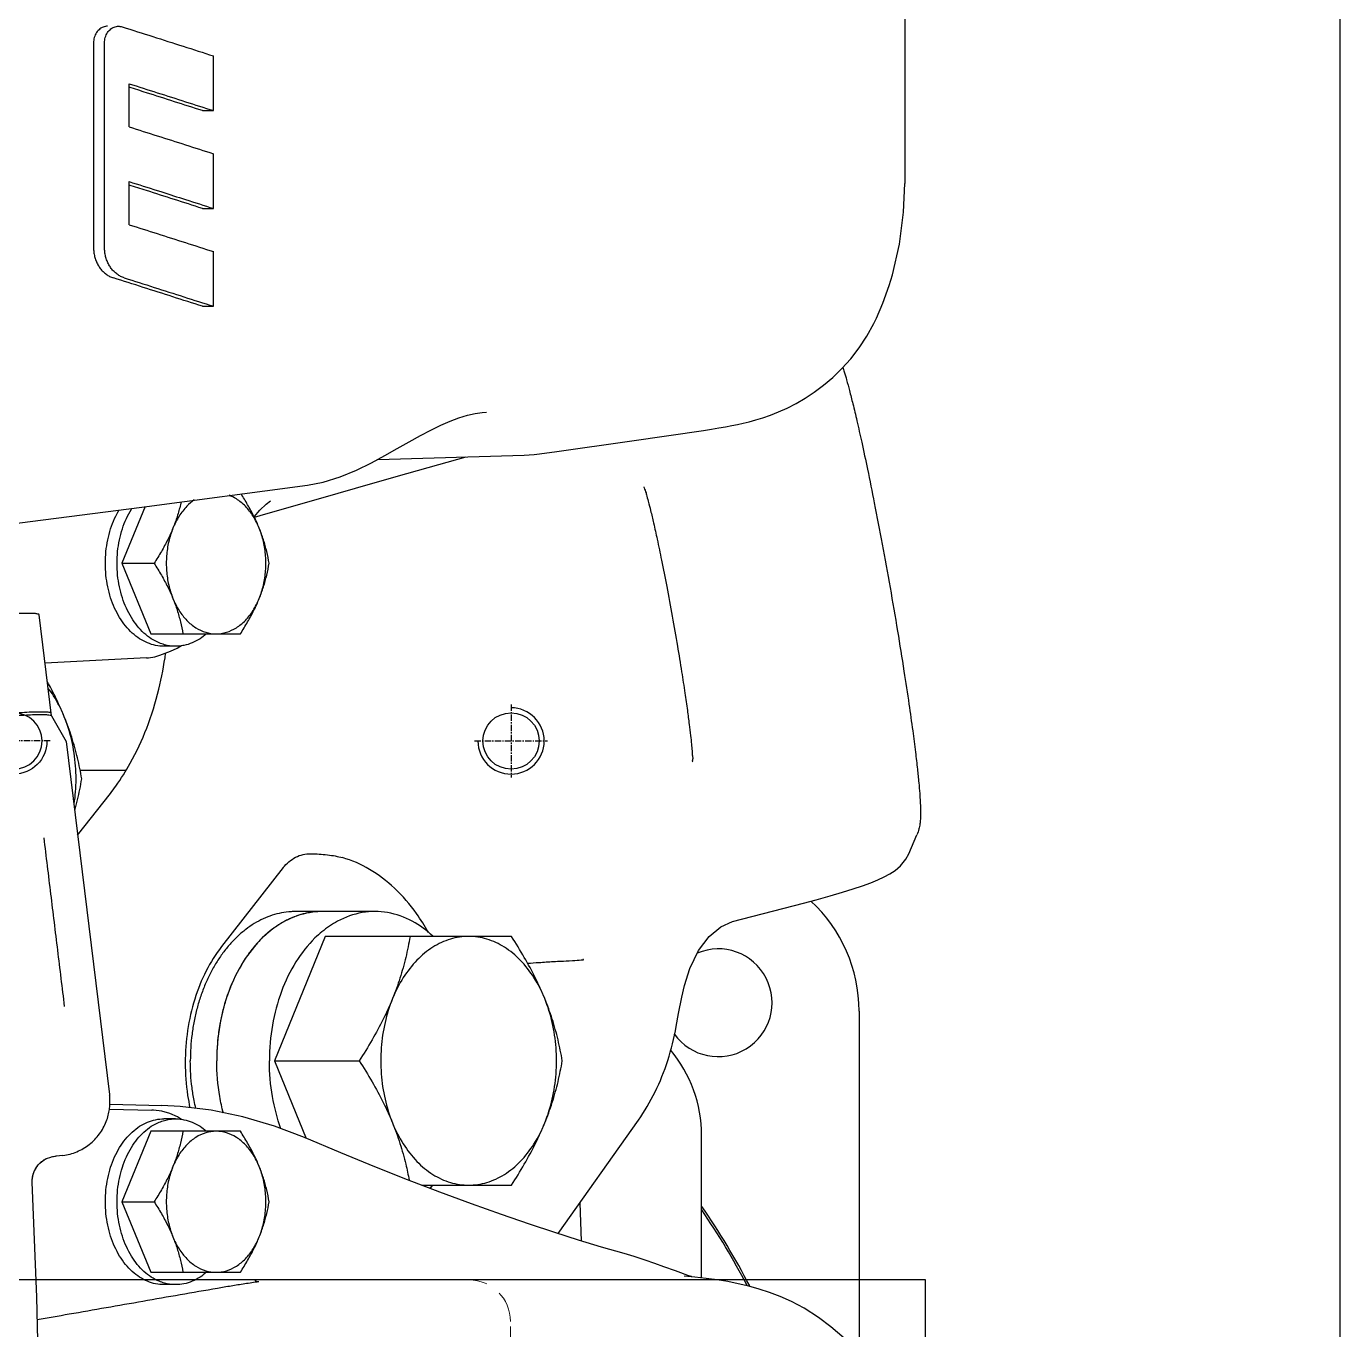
# Model space of a CAD drawing. Header units: millimetres. Extents: x 156850 to 204135, y 56350 to 74150.
# Drawn here: x 175391.5 to 175550, y 60476.1 to 60633.3 of the extents above; entities that cross this region are included whole.
import ezdxf

# ---------------------------------------------------------------- set-up
doc = ezdxf.new("R2010")
doc.units = ezdxf.units.MM
doc.header["$LTSCALE"] = 150
doc.linetypes.add('X-2F-PLAN$0$CENTER', pattern=[2, 1.25, -0.25, 0.25, -0.25])
doc.linetypes.add('X-2F-PLAN$0$DASHED2', pattern=[0.375, 0.25, -0.125])
doc.layers.add('-----33 Equipment', color=5, linetype='Continuous')

# ---------------------------------------------------------------- blocks, each defined once
blk = doc.blocks.new('X-2F-PLAN$0$screw_m8_l')
at = {"linetype": 'X-2F-PLAN$0$CENTER', "ltscale": 0.004064}
for p, q in [((0, -4.400000000023283), (0, 4.400000000023283)), ((-4.400000000023283, 0), (4.400000000023283, 0))]:
    blk.add_line(p, q, dxfattribs=at)
blk.add_circle((0, 0), 3.399999999999999)
blk.add_arc((0, 0), 4, 270, 180)
blk = doc.blocks.new('X-2F-PLAN$0$A$C73FA2420')
at = {"color": 0, "linetype": 'Continuous'}
for p, q in [((742.5870658116182, 243.8731109399232), (742.4023483165074, 244.382298231998)), ((795.8573194319615, 243.7332258701208), (808.0313415338751, 245.2280078282929)), ((802.8162942467025, 232.2672998111229), (802.2050370731158, 244.5126275934163)), ((742.7138823032146, 243.192627923796), (742.7167337274877, 243.1696958006942)), ((742.8164569716901, 242.3585156744812), (742.7167337274877, 243.1696958006942)), ((795.8568699071184, 243.7368869562051), (792.753420769237, 241.9715610739077)), ((792.753420769237, 241.9715610739077), (750.1746821267297, 236.7435493458761)), ((781.4330771869281, 240.5815976578742), (786.4838686326984, 236.633802442695)), ((789.2339490007143, 234.8181211302872), (789.2339490007143, 240.2836750242859)), ((877.0075056569185, 238.6604667876964), (852.3297989568673, 238.6604667876964)), ((748.4112492690329, 236.7450137386913), (748.274914285983, 231.6218152029905)), ((749.0000234810868, 236.6915195141919), (748.8328295341926, 230.4087022612803)), ((852.3297989568673, 237.3348075263784), (877.0075056569185, 237.3348075263784)), ((737.2339490007143, 235.2321664292249), (728.7339490007143, 231.7620559601928)), ((737.2339490007143, 235.2321664292249), (737.2339490007143, 231.3495770044974)), ((745.7339490007143, 231.7620559601928), (737.2339490007143, 235.2321664292249)), ((814.2339490007143, 235.2321664292249), (805.7339490007143, 231.7620559601928)), ((814.2339490007143, 235.2321664292249), (814.2339490007143, 231.3495770044974)), ((821.0707777817734, 232.4410427670809), (814.2339490007143, 235.2321664292249)), ((855.0761342290789, 234.368162497005), (860.2761342290323, 234.368162497005)), ((866.8761342291255, 234.368162497005), (872.0761342290789, 234.368162497005)), ((728.7339490007143, 231.7620559601928), (728.7339490007143, 220.9392455976922)), ((745.7339490007143, 220.9392455976922), (745.7339490007143, 231.7620559601928)), ((805.7339490007143, 231.7620559601928), (805.7339490007143, 220.9392455976922)), ((727.2339490007143, 228.7515648989938), (727.2339490007143, 230.1657784613781)), ((747.2339490007143, 228.7515648989938), (747.2339490007143, 230.1657784613781)), ((748.8328328484204, 230.4088268820196), (748.832896527485, 230.4112219737726)), ((803.1546366676921, 230.6497092436184), (803.6392117344076, 229.3617391508888)), ((804.2339490007143, 228.7515648989938), (804.2339490007143, 230.1657784613781)), ((845.2339490007143, 225.5134744896786), (845.2339490007143, 224.1912979286863)), ((857.0339490006445, 225.5134744896786), (857.0339490006445, 224.1912979286863)), ((868.8339490006911, 225.5134744896786), (868.8339490006911, 224.1912979286863)), ((845.2339490007143, 224.1912979286863), (851.8339490006911, 224.1912979286863)), ((857.0339490006445, 224.1912979286863), (863.6339490006212, 224.1912979286863)), ((868.8339490006911, 224.1912979286863), (875.4339490006678, 224.1912979286863)), ((777.5367785427952, 215.762214606104), (768.0095866388874, 223.2088500523823)), ((754.2339490007143, 216.8159616963821), (744.8820174863795, 212.9980516430805)), ((754.2339490007143, 216.8159616963821), (754.2339490007143, 206.5910180084757)), ((769.2339490007143, 210.69223733939), (754.2339490007143, 216.8159616963821)), ((772.2339490007143, 204.7099343386944), (772.2339490007143, 214.2558758847299)), ((769.2339490007143, 188.2198449376738), (769.2339490007143, 210.69223733939)), ((826.7610471472144, 204.3694031076739), (827.2788986359956, 186.6821949204896)), ((739.2339490007143, 199.0467087387224), (739.2339490007143, 188.2198449376738)), ((832.448157497216, 191.2276443605078), (832.4481353737647, 191.2284752476262)), ((733.3857074936386, 182.5927289318061), (747.0753055182286, 172.9127213368774)), ((728.1464750769082, 166.085656235693), (728.2741672312841, 167.3921488415799)), ((728.0531279076822, 165.2776102818898), (745.2339490007143, 165.2776102818898)), ((770.394896389218, 162.9606302917236), (771.0158736262238, 161.5509335006936)), ((771.015961010824, 161.5507687394274), (773.2436706462177, 152.9900003963849)), ((723.2857580599375, 151.1676158101764), (723.285166735528, 151.1667660924722)), ((760.2339490007143, 146.2776102818898), (718.779159446829, 146.2776102818898)), ((776.4073416141327, 143.2658362790244), (776.7730902943294, 142.5823537214892)), ((849.0290726401145, 142.2545408324222), (849.0327842661645, 142.2535330334213)), ((779.1969342560042, 140.2811702872859), (781.4853878697613, 139.294041006593)), ((881.6717534554191, 140.7695393475005), (860.040247419267, 140.7695393475005))]:
    blk.add_line(p, q, dxfattribs=at)
for points in [[(818.3398149724817, 253.5362188225263), (821.0200412569102, 232.825491184718), (823.6581489657983, 212.8356916494085)], [(539.5962168980623, 249.2576794023043), (552.1546577763511, 249.0095796643291), (565.4996398672229, 248.657773269224), (579.4748437706148, 248.2150474368245), (594.1394666420529, 247.6952658430091), (609.5705805714242, 247.1198428663774), (625.7541157949017, 246.5236449207296), (642.4667694303207, 245.9591941065737), (659.4725559555227, 245.4860404086066), (676.545453613624, 245.1620960936998), (693.463043835829, 245.0380373367807), (709.9542246245546, 245.1492639746284), (725.7178221467184, 245.5081103926059), (739.5791644254932, 246.054201736988)], [(739.5791731127538, 246.0542045636103), (739.8236298660049, 246.0558864008053), (740.2011763799237, 246.0190095931175), (740.5572602491593, 245.9387068048236), (740.8867700826377, 245.8216524873278), (741.1858870167052, 245.675094498205), (741.4522221266525, 245.5065607132274), (741.6847175949952, 245.3236139510991), (741.881906868075, 245.1353259484167), (742.0445402502082, 244.9501977883046), (742.1768229638692, 244.7729835790815), (742.2820869843708, 244.6085359788849), (742.3598666741746, 244.4683035900816), (742.402349577751, 244.3823009296902)], [(747.163549132878, 228.0555464221979), (747.4558410319733, 228.5311886350974), (747.8691327042179, 229.4719732968952), (748.1393825372215, 230.4384312914917), (748.2661251103273, 231.4128142386908), (748.2749309195206, 231.6227566332091)], [(802.8162317379611, 232.268560371187), (802.8325318371644, 232.0407055281103), (802.9632968758233, 231.2666471885168), (803.1545554624172, 230.6499365101918)], [(744.9635811697226, 213.1918997183093), (746.3643555080052, 216.8419941358734), (747.4881553580053, 220.6524601011188), (748.270553094917, 224.4488536588033), (748.7191751317587, 228.2065316623775), (748.832917654654, 230.4109399634763)], [(803.6392657650867, 229.361601422017), (803.9984055185923, 228.5573411509977), (804.3043647757731, 228.0553891520249)], [(819.7841709913919, 219.255892494577), (820.1865327010164, 217.8838129694923), (821.4701252927771, 213.4740164392279), (822.7162844197592, 209.1579547424917), (823.9207277974347, 204.9490028860164), (825.0781887936173, 200.8640725061996), (826.1659814937739, 196.9828261195798), (827.0732592280256, 193.7067179799196)], [(819.8372325256933, 219.2799101697747), (820.6458186006639, 218.5898134402232), (821.381328706746, 217.8109650746919), (821.7637165281922, 217.3200453242753)], [(730.9739848494064, 174.6268962300965), (731.7606635523262, 177.3639913881198), (732.607790420996, 180.1502111192094), (733.5150343406713, 182.9987916580285), (734.5272486248286, 186.0496946232161), (735.6898664684268, 189.4226183671854), (736.990134489839, 193.0593347329996), (738.3970697040204, 196.859716143983), (739.8880347947124, 200.7560123311123), (741.4493934569182, 204.7092753358302), (743.1303494342137, 208.8348651331034), (744.9634294654243, 213.1915433565155)], [(823.6581973481225, 212.8353287116042), (824.0273742332356, 210.9372122740024), (824.6566304828739, 208.9115791583899), (825.4712962111225, 206.9340598527924), (826.3535699491622, 205.1273615577957), (827.2258988436079, 203.5047209290788), (828.0714215625776, 202.0032247336931), (828.8852986912243, 200.5714417895069), (829.6407283971785, 199.2120518276934), (830.3109677564353, 197.9411328010028), (830.8870673592901, 196.7566184870084), (831.3744095144793, 195.635977696511), (831.7754739352968, 194.5630312939757), (832.0840967800468, 193.5469566094107), (832.2967030946165, 192.6048013498075), (832.4158743806183, 191.7547614863142), (832.4481340760831, 191.2285215851152)], [(827.2789096679771, 186.6818711751839), (827.363063009805, 185.4922851952142), (827.4035802019062, 185.1711700244923)], [(827.403391032829, 185.1725054018898), (827.7001746509923, 183.0357450516894), (829.016497630626, 173.6968780758907), (830.2656137743033, 165.0594364011195)], [(732.4989585872972, 179.792260718008), (737.1049422486685, 179.9398990289774), (737.1376768872142, 179.9396859309054)], [(729.4005350033985, 169.84702339262), (729.7830672448035, 170.9075737121166), (730.1954711874714, 172.1009582068073), (730.6159853761783, 173.4068054516101), (730.973821011954, 174.6269502372015)], [(728.4597560535185, 167.2660871578264), (728.6540772514418, 167.8088594973087), (728.8874589470215, 168.448649820115), (729.4005350033985, 169.84702339262)], [(758.356073104078, 168.3496665550047), (759.9420679340838, 168.056434987986), (761.898543095449, 167.6624120101915), (763.3086497435579, 167.3451640655985)], [(728.1817123800283, 166.4461895527784), (728.200688904617, 166.5063325819792), (728.3089378370205, 166.8316125801066), (728.4597560535185, 167.2660871578264)], [(763.3088234042516, 167.34507636528), (765.3767738096649, 166.7062201151275), (767.5263581000036, 165.6541864596074), (769.2206900498131, 164.3724930526223), (770.394896389218, 162.9606302917236)], [(723.2857580599375, 151.1676158101764), (724.3812630829634, 152.8962040366023), (725.1953917357605, 154.4364812531858), (725.8136806932744, 155.8191811689758), (726.302550440887, 157.1009482712834), (726.7055154781556, 158.3376391975908), (727.0505609193351, 159.5829444787814), (727.3471043400932, 160.8516719738836), (727.5981011157855, 162.1322588663897), (727.810036463663, 163.423788842978), (727.9908378025284, 164.7384052067064), (728.1464750769082, 166.085656235693)], [(830.2656112998957, 165.0594544878113), (830.4118624505354, 164.0946947582997), (830.5586143170949, 163.1924442658201), (830.6992581263185, 162.3898481177166), (830.8386172434548, 161.6537944988813), (830.9828593378188, 160.9517558673979), (831.1400155111915, 160.2512899453286), (831.3188323894283, 159.5271491782041), (831.5312845270382, 158.7524748023134), (831.7908376695123, 157.9081819060957), (832.1108607847709, 156.9869068604894), (832.5011554767843, 155.9976834605914), (832.9673153614858, 154.9592824793071), (833.5128482106375, 153.8904493399896), (834.1458314175252, 152.7981678891811), (834.8758215965936, 151.6881378830876), (835.712050447124, 150.5684700721758), (836.6613095137291, 149.4516580841155), (837.7273782092379, 148.3534724664059), (838.9121096453164, 147.2905471717822), (840.2157188232522, 146.2797261638916), (841.6364989844151, 145.3380747555057), (843.1705295973225, 144.4827686529025), (843.7846872315276, 144.1826430317014)], [(773.2436627398711, 152.9900649870979), (773.6543401784729, 151.4442279030918), (774.1189753009239, 149.7770717808744), (774.5557761042146, 148.2974114685203), (774.9654184742831, 146.9959541208809), (775.3500369954854, 145.860025799775), (775.7133286190219, 144.8738340510754), (776.0619875623379, 144.0172951036948), (776.4073416141327, 143.2658362790244)], [(709.2062384763267, 141.4740929931286), (711.1590524245985, 142.0277089558076), (713.3680757847615, 142.8857448158087), (715.4548957294319, 143.94847642479), (717.3968050280819, 145.1921599736088), (719.1725638008211, 146.5865186714218), (720.7646184347104, 148.0943712745793), (722.1630817435216, 149.6745480755926), (723.2851673167897, 151.166765687929)], [(843.7846838620026, 144.1826454384136), (845.6050839833915, 143.3946325071738), (847.7488393867388, 142.6309785639169), (849.0290726401145, 142.2545408324222)], [(776.7730902943294, 142.5823537214892), (777.2000426208833, 141.9281952736783), (777.7592837326229, 141.2716177257826), (778.5593111787457, 140.6224231658853), (779.1969411515165, 140.2811861449154)], [(849.0327841897961, 142.2535327638034), (852.7468155373354, 141.4191450164071), (856.6056975475512, 140.9138263229979), (860.0483358781785, 140.7695389972068)]]:
    blk.add_lwpolyline(points, dxfattribs=at)
for centre, radius, start, end in [((745.2339490007143, 181.2776102818898), 16, 270, 310.1066048948907), ((761.2339490007143, 163.2776102818898), 6.5, 125.4213234576739, 23.0571742299919), ((686.2339490007143, 238.2776102818898), 88.7502165425, 297.3986629556917, 304.6300864131086), ((686.2339490007143, 238.2776102818898), 88.5, 297.5371073922038, 304.4059408498552), ((760.2339490007143, 164.2776102818898), 18, 270, 317.4247310119468)]:
    blk.add_arc(centre, radius, start, end, dxfattribs=at)
for points, start_tangent, end_tangent in [([(796.1371107142186, 243.767579919775), (796.2260448337765, 243.9121001430904), (796.2811363829533, 244.3173800528166), (796.3014427300077, 244.9764851973741), (796.2866164278239, 245.8781381049776), (796.2369111584267, 247.006911244418), (796.1531773929019, 248.3434909941861), (796.0368478390155, 249.8650081044761), (795.8899129278725, 251.5454289955087), (795.714886756381, 253.3560011999216), (795.5147640709765, 255.265745325305), (795.2929690262536, 257.2419851202285), (795.0532965968596, 259.2509065738996)], (0.9925461516421855, 0.1218693434039775), (-0.1218693434039659, 0.9925461516414641)), ([(808.0313415338751, 245.2280078282929), (808.1202756533166, 245.3725280516082), (808.1753672026098, 245.7778079612763), (808.1956735496642, 246.4369131057756), (808.1808472474804, 247.338566013379), (808.1311419780832, 248.4673391528195), (808.047408212442, 249.803918902704), (807.931078658672, 251.3254360128776), (807.784143747529, 253.0058569039102), (807.7617967783008, 253.2465191049268)], (0.9925461516412939, 0.1218693433995581), (-0.09306533724321195, 0.9956600037182329)), ([(795.8798181652091, 247.9556025582133), (795.9226611024933, 247.2705849615741), (795.9738593503134, 246.2589734623907), (796.0003172828583, 245.4045853544958), (796.0017113448121, 244.7178689836874), (795.9780244881986, 244.2072222314891), (795.9295463804156, 243.8788898172206), (795.8568699071184, 243.7368869562051)], (0.06632818644937917, -0.9977978611333327), (-0.8692155520645412, -0.4944333363040428)), ([(742.4023522738134, 244.3823000949924), (742.178797852248, 244.7758163893013), (741.8666863415856, 245.1641509251203), (741.4936681853142, 245.4956848475267), (741.0702888654778, 245.761273796903), (740.6084667046089, 245.9537274772883), (740.1210814360529, 246.0679856977076), (739.6215615171241, 246.1011560733896)], (-0.4259292619076975, 0.9047564665979089), (-0.9998792343877915, -0.0155408056226199)), ([(726.7859132599551, 223.6897024883074), (725.2153265934903, 232.6975793336169), (723.660257736803, 241.5940336438944), (722.9852015684592, 245.4460328521091)], (-0.1716238726055443, 0.9851625481877923), (-0.17277463064403, 0.9849613835099302)), ([(760.784599949955, 242.1465712275822), (767.5639754402218, 242.9747130470932), (774.3433505881112, 243.8028547083959), (781.1227253929246, 244.6309962110245)], (0.9926214455664016, 0.1212545496120828), (0.9926214068489927, 0.1212548665628027)), ([(795.7339490007143, 242.1933953615953), (798.2023181213299, 243.3106734179892), (799.9242619234137, 244.2147934036911)], (0.925820099768883, 0.3779644730183424), (0.8751117414137696, 0.4839209026687692)), ([(742.5871323382016, 243.8728428090108), (742.6040894832695, 243.8050076359068), (742.6113791187527, 243.7696967252996)], (0.2531172898654402, -0.9674355986683216), (0.1801109909477503, -0.983646293614198)), ([(742.7138804212445, 243.1926381036174), (742.6701409313828, 243.4825077072019), (742.6122698881663, 243.7698598300922)], (-0.1249472323278901, 0.992163388325433), (-0.2213688502505211, 0.9751901517852378)), ([(795.7339490037411, 242.1933953628759), (798.2636258773273, 243.4921073021833), (799.1128381449962, 244.0764366760268)], (0.9258200997668676, 0.3779644730230404), (0.8020322174541124, 0.5972807733097288)), ([(742.8164569716901, 242.3585156744812), (742.9857120758388, 241.5012507278007), (743.2682558939559, 240.6749955692794), (743.6596933902474, 239.8931333870278), (744.1521765354555, 239.1715612850967), (744.737705509644, 238.5220130304224), (745.40546076803, 237.9567757701152), (746.1421057768166, 237.4868124770001), (746.9181216015713, 237.1262390871998), (747.6733834191691, 236.8855275780079), (748.3738773163641, 236.7484092399827), (749.0053408428794, 236.6910363950301), (749.5602710056119, 236.690715517092), (750.0267437661532, 236.7262660592096)], (0.1273117183567843, -0.9918627558130613), (0.9938742835682867, 0.1105165528823478)), ([(784.4316676282324, 240.9271350044291), (785.7116004379932, 240.5954495532205), (788.2339490007143, 240.0788766380283)], (0.9631698200138006, -0.2688938411612165), (0.9854382887392522, -0.1700334646077964)), ([(785.2161592920311, 240.9891491067247), (786.6663812225452, 240.8304575628135), (789.8019776636502, 240.8304918127833), (792.8688388022128, 241.2914203351829), (795.7339490037411, 242.1933953628759)], (0.9896208693977765, -0.1437029396099294), (0.9258200997744359, 0.3779644730045296)), ([(788.2339490007143, 240.0788766380283), (790.7562975633191, 240.5954495532205), (793.2655798799824, 241.2952584704035), (795.7339490007143, 242.1933953615953)], (0.9854382887414411, 0.170033464595094), (0.9258200997742092, 0.3779644730052536)), ([(852.3297989568673, 238.6604667876964), (851.7830561604351, 238.6268865211168), (851.2434280513553, 238.5257746726274), (850.7292918820167, 238.3602843491244), (850.2482195987832, 238.1333293513744), (849.80766612757, 237.8474801538978), (849.4225025910418, 237.5120691509219), (849.0987380826846, 237.1330985273817), (848.8414742116584, 236.7153323520906), (848.6592808170244, 236.2716969687026)], (-1.000000000000292, 0), (-0.3016344028873228, -0.9534236660556048)), ([(879.0074992948212, 236.9635188755929), (879.002289259457, 237.0858715871), (878.9504671554314, 237.3655781669077), (878.8445966308936, 237.6339344865992), (878.6877885974245, 237.883461097721), (878.4845084191766, 238.1073129255092), (878.240505173686, 238.2993331198813), (877.9628919198876, 238.4541507490794), (877.6593821144197, 238.5677101601032), (877.3380322343437, 238.6371097426163), (877.0075056569185, 238.6604667876964)], (1.155433820385424e-05, 0.9999999999333424), (-1.000000000000391, 0)), ([(727.2339490007143, 230.1657784613781), (727.335734581924, 231.1720963335247), (727.6390192644903, 232.1579284757026), (728.1376290470362, 233.103206188418), (728.8214136724127, 233.9886863434804), (729.676453257096, 234.7963431184762), (730.6853416612139, 235.509734950494), (731.8275408260524, 236.1143392390222), (733.07979887072, 236.5978479844052), (734.4166234323056, 236.9504183428944), (735.8108006180264, 237.1648729986046), (737.2339490007143, 237.2368462732993)], (0, 0.9999999999999665), (0.9999999999999939, 0)), ([(737.2339490007143, 237.2368462732993), (738.6570973834023, 237.1648729986046), (740.051274569123, 236.9504183428944), (741.3880991307087, 236.5978479844052), (742.6403571751434, 236.1143392390222), (743.7825563400984, 235.509734950494), (744.7914447442163, 234.7963431184762), (745.646484329016, 233.9886863434804), (746.3302689541597, 233.103206188418), (746.8288787368219, 232.1579284757026), (747.1321634195046, 231.1720963335247), (747.2339490007143, 230.1657784613781)], (0.9999999999999937, 0), (0, -0.9999999999999666)), ([(750.1746821267297, 236.7435493458761), (750.0780272327829, 236.7320651297923), (750.0267004168127, 236.7267166926758)], (-0.9925461516579128, -0.1218693432615211), (-0.9954049712163895, -0.0957545992236006)), ([(786.4838686326984, 236.633802442695), (787.37282545364, 235.9688700929983)], (0.7878832584162617, -0.615824626908951), (0.813102228051161, -0.58212092106213)), ([(804.2339490007143, 230.1657784613781), (804.335734581924, 231.1720963335247), (804.6390192644903, 232.1579284757026), (805.1376290470362, 233.103206188418), (805.8214136724127, 233.9886863434804), (806.676453257096, 234.7963431184762), (807.6853416612139, 235.509734950494), (808.8275408260524, 236.1143392390222), (810.07979887072, 236.5978479844052), (811.4166234323056, 236.9504183428944), (812.81080061791, 237.1648729986046), (814.2339490007143, 237.2368462732993)], (0, 0.9999999999999665), (1.000000000000019, 0)), ([(814.2339490007143, 237.2368462732993), (815.6570973834023, 237.1648729986046), (817.051274569123, 236.9504183428944), (818.3880991307087, 236.5978479844052), (819.6403571751434, 236.1143392390222), (820.6684132359223, 235.5786207825877)], (0.9999999999999937, 0), (0.8596080238847511, -0.5109540539742673)), ([(845.2339490007143, 225.5134744896786), (846.3765570428222, 229.0868928025011), (847.5183486805763, 232.6730124391033), (848.6592808170244, 236.2716969687026)], (0.3051522146206934, 0.9523035891521663), (0.3016344028924729, 0.9534236660539221)), ([(848.6592808170244, 234.9467063415796), (848.841467952705, 235.3902064721915), (849.0987245910801, 235.8078501377022), (849.4224826717982, 236.1867132401094), (849.8076408324996, 236.5220311880112), (850.2481918880949, 236.8078036027146), (850.7292656009085, 237.0346996200969), (851.2434059600346, 237.2001479378087), (851.7830426284345, 237.3012350981007), (852.3297989568673, 237.3348075263784)], (0.3017102608924416, 0.9533996635579671), (1.000000000000232, 0)), ([(877.0075056569185, 237.3348075263784), (877.3380361251766, 237.3114565419964), (877.6593917001737, 237.2420743511175), (877.962906079134, 237.1285433251178), (878.24052102922, 236.9737654197961), (878.4845228549093, 236.7817964858841), (878.6877999443095, 236.5580061501241), (878.844604046084, 236.3085498844739), (878.9504707267042, 236.0402709126938), (879.0022899952019, 235.7606462268741), (879.0074992820155, 235.6383362382185)], (0.9999999999998944, 0), (-1.161367406183775e-05, -0.9999999999328357)), ([(727.4196859302465, 230.1079567917041), (727.6390192644903, 230.7437149133184), (728.1376290470362, 231.6889926260919), (728.8214136724127, 232.5744727810961), (729.676453257096, 233.382129556092), (730.6853416612139, 234.0955213881098), (731.8275408260524, 234.7001256766962), (733.07979887072, 235.183634422021), (734.4166234323056, 235.5362047805102), (735.8108006180264, 235.7506594362203), (737.2339490007143, 235.8226327109151)], (0.2665258311813904, 0.963827775753107), (0.9999999999999939, 0)), ([(737.2339490007143, 235.8226327109151), (738.6570973834023, 235.7506594362203), (740.051274569123, 235.5362047805102), (741.3880991307087, 235.183634422021), (742.6403571751434, 234.7001256766962), (743.7825563400984, 234.0955213881098), (744.7914447442163, 233.382129556092), (745.646484329016, 232.5744727810961), (746.3302689541597, 231.6889926260919), (746.8288787368219, 230.7437149133184), (747.0482120710658, 230.1079567917041)], (0.9999999999999937, 0), (0.2665258311834188, -0.9638277757524722)), ([(787.37282545364, 235.9688700929983), (790.1345479884185, 234.2235200520954), (794.3602500046836, 232.249619531096), (799.0476733166724, 230.7813118480262), (803.39651914977, 229.9596556412289)], (0.813102228068341, -0.5821209210381301), (0.9910278034429999, -0.1336558745545015)), ([(804.4196859302465, 230.1079567917041), (804.6390192644903, 230.7437149133184), (805.1376290470362, 231.6889926260919), (805.8214136724127, 232.5744727810961), (806.676453257096, 233.382129556092), (807.6853416612139, 234.0955213881098), (808.8275408260524, 234.7001256766962), (810.07979887072, 235.183634422021), (811.4166234323056, 235.5362047805102), (812.81080061791, 235.7506594362203), (814.2339490007143, 235.8226327109151)], (0.266525831183419, 0.963827775752473), (1.000000000000019, 0)), ([(814.2339490007143, 235.8226327109151), (815.6570973834023, 235.7506594362203), (817.051274569123, 235.5362047805102), (818.3880991307087, 235.183634422021), (819.6403571751434, 234.7001256766962), (820.7825563400984, 234.0955213881098), (820.86622763786, 234.0436766110943)], (0.9999999999999937, 0), (0.8473881701576361, -0.530973906212913)), ([(848.6592808170244, 234.9467063415796), (847.5183444045251, 231.3489857247914), (846.3765528394142, 227.7638043526094), (845.2339490007143, 224.1912979286863)], (-0.3017102608943011, -0.9533996635572504), (-0.3052204337281583, -0.9522817266097324)), ([(878.9393573094858, 235.1997843618155), (877.7717699306086, 231.5171128213988), (876.603285248857, 227.8475690855994), (875.4339490006678, 224.1912979286863)], (-0.3016288479577428, -0.9534254234494104), (-0.3052204337246253, -0.9522817266108741)), ([(879.0074992820155, 235.6383362382185), (878.9984920322895, 235.4776108976803), (878.9393573094858, 235.1997843618155)], (-1.161361483315322e-05, -0.9999999999324914), (-0.3016288480438084, -0.953425423422186)), ([(855.0761342290789, 234.368162497005), (853.9961563805118, 230.9645923774224), (852.915415706113, 227.5722653897246), (851.8339490006911, 224.1912979286863)], (-0.3018965727332368, -0.9533406837914485), (-0.3052204337272695, -0.9522817266100307)), ([(857.0339490006445, 225.5134744896786), (858.1154194601113, 228.895303332014), (859.1961601969087, 232.2885153489187), (859.856337787467, 234.3680139185744)], (0.305152214622033, 0.9523035891517357), (0.3022496692320938, 0.9532287959609024)), ([(860.2761342290323, 234.368162497005), (859.1961563804653, 230.9645923774224), (859.0226477012038, 230.4190483501879)], (-0.3018965727297983, -0.953340683792523), (-0.3031758218949532, -0.9529346362780331)), ([(866.8761342291255, 234.368162497005), (865.796156380442, 230.9645923774224), (864.7154157060431, 227.5722653897246), (863.6339490006212, 224.1912979286863)], (-0.3018965727332209, -0.9533406837914324), (-0.3052204337272694, -0.9522817266100303)), ([(872.0761342290789, 234.368162497005), (870.9961563805118, 230.9645923774224), (869.915415706113, 227.5722653897246), (868.8339490006911, 224.1912979286863)], (-0.3018965727332368, -0.9533406837914485), (-0.3052204337272695, -0.9522817266100307)), ([(868.8339490006911, 225.5134744896786), (869.9154194600414, 228.895303332014), (870.9961601968389, 232.2885153489187), (871.6563377875136, 234.3680139185744)], (0.3051522146220068, 0.9523035891517369), (0.30224966923206, 0.95322879596091)), ([(727.2339490007143, 228.7515648989938), (727.335734581924, 229.7578827710822), (727.4196859302465, 230.1079567917041)], (0, 0.9999999999999836), (0.2665258311628886, 0.9638277757580939)), ([(737.2339490007143, 231.3495770044974), (735.8046181484824, 230.4752579025808), (734.3826915023383, 229.710818044201), (732.9839490007143, 229.0776938123163)], (-0.8407600613616297, -0.5414079046516567), (-0.9258200997729349, -0.3779644730080977)), ([(741.4839490007143, 229.0776938123163), (739.8605934528168, 229.5887654605904), (738.1224409384886, 229.8500101069803), (736.3454570628237, 229.8500101069803), (734.6073045484954, 229.5887654605904), (732.9839490007143, 229.0776938123163)], (-0.9258200997723216, 0.3779644730100093), (-0.9258200997722075, -0.3779644730100211)), ([(741.4839490007143, 229.0776938123163), (740.0852064988576, 229.710818044201), (738.6632798528299, 230.4752579025808), (737.2339490007143, 231.3495770044974)], (-0.9258200997729815, 0.3779644730080832), (-0.8407600613615911, 0.5414079046516863)), ([(747.0482120710658, 230.1079567917041), (747.1321634195046, 229.7578827710822), (747.2339490007143, 228.7515648989938)], (0.2665258311626849, -0.963827775758123), (0, -0.9999999999999836)), ([(804.2339490007143, 228.7515648989938), (804.335734581924, 229.7578827710822), (804.4196859302465, 230.1079567917041)], (0, 0.9999999999999836), (0.2665258311628886, 0.9638277757580939)), ([(814.2339490007143, 231.3495770044974), (812.8046181484824, 230.4752579025808), (811.3826915023383, 229.710818044201), (809.9839490007143, 229.0776938123163)], (-0.8407600613616297, -0.5414079046516567), (-0.9258200997729349, -0.3779644730080977)), ([(818.4839490007143, 229.0776938123163), (816.8605934528168, 229.5887654605904), (815.1224409384886, 229.8500101069803), (813.3454570628237, 229.8500101069803), (811.6073045484954, 229.5887654605904), (809.9839490007143, 229.0776938123163)], (-0.9258200997723216, 0.3779644730100093), (-0.9258200997722075, -0.3779644730100211)), ([(818.4839490007143, 229.0776938123163), (817.0852064988576, 229.710818044201), (815.6632798528299, 230.4752579025808), (814.2339490007143, 231.3495770044974)], (-0.9258200997729815, 0.3779644730080832), (-0.8407600613615911, 0.5414079046516863)), ([(859.0226477012038, 230.4190483501879), (858.1154157060664, 227.5722653897246), (857.0339490006445, 224.1912979286863)], (-0.3031758218827714, -0.9529346362818778), (-0.3052204337351481, -0.9522817266074843)), ([(728.7263775694882, 225.0353066654061), (728.1376290470362, 225.8141371720121), (727.6390192644903, 226.7594148847857), (727.335734581924, 227.7452470270218), (727.2339490007143, 228.7515648989938)], (-0.6579084577345118, 0.7530979094656064), (0, 1.000000000000018)), ([(732.9839490007143, 229.0776938123163), (731.5852064988576, 228.5687495738966), (730.1632798528299, 228.1721911875065), (728.7339490007143, 227.8794665355817)], (-0.9258200997757207, -0.3779644730015637), (-0.9854382887420519, -0.1700334645918732)), ([(732.9839490007143, 229.0776938123163), (731.5504748027306, 228.3417630009935), (730.3580253004329, 227.4060584446997), (729.4683139937697, 226.31638908491), (728.9185393885709, 225.1183136006002), (728.7339490007143, 223.8725281088846)], (-0.9258200997707351, -0.3779644730136191), (0, -0.9999999999999761)), ([(745.7339490007143, 227.8794665355817), (744.3046181484824, 228.1721911875065), (742.8826915023383, 228.5687495738966), (741.4839490007143, 229.0776938123163)], (-0.985438288742163, 0.1700334645918479), (-0.925820099775705, 0.3779644730015572)), ([(745.7339490007143, 223.8725281088846), (745.548203606857, 225.1221621237928), (744.9990853905911, 226.317181135877), (744.1105934528168, 227.4053570799879), (742.9215591546381, 228.3391314456239), (741.4839490007143, 229.0776938123163)], (0, 1.000000000000014), (-0.9258200997751788, 0.3779644730030072)), ([(747.2339490007143, 228.7515648989938), (747.1849203463644, 228.0525470101275)], (0, -0.9999999999999803), (-0.1389860652756514, -0.9902943368813611)), ([(804.2829997043591, 228.0523899227264), (804.2339490007143, 228.7515648989938)], (-0.1390169402761245, 0.9902900031385335), (0, 1.000000000000009)), ([(809.9839490007143, 229.0776938123163), (808.5852064988576, 228.5687495738966), (807.1632798528299, 228.1721911875065), (805.7339490007143, 227.8794665355817)], (-0.9258200997757207, -0.3779644730015637), (-0.9854382887420519, -0.1700334645918732)), ([(809.9839490007143, 229.0776938123163), (808.5504748027306, 228.3417630009935), (807.3580253004329, 227.4060584446997), (806.4683139937697, 226.31638908491), (805.9185393885709, 225.1183136006002), (805.7339490007143, 223.8725281088846)], (-0.9258200997707351, -0.3779644730136191), (0, -0.9999999999999761)), ([(821.6414293529233, 228.0944110358832), (821.3046181484824, 228.1721911875065), (819.8826915023383, 228.5687495738966), (818.4839490007143, 229.0776938123163)], (-0.9761502608160425, 0.2170959886985319), (-0.9258200997761635, 0.3779644730004689)), ([(821.8747813061345, 226.5057572948281), (821.1105934528168, 227.4053570799879), (819.9215591546381, 228.3391314456239), (818.4839490007143, 229.0776938123163)], (-0.5675310385848452, 0.8233520026348976), (-0.9258200997684259, 0.3779644730195197)), ([(747.1849203463644, 228.0525470101275), (747.1321634195046, 227.7452470270218), (746.8288787368219, 226.7594148847857), (746.3302689541597, 225.8141371720121), (745.741520431824, 225.0353066654061)], (-0.1389860652611536, -0.9902943368833319), (-0.6579084577339597, -0.753097909466135)), ([(748.4894230550854, 226.3182252013939), (749.4452857804717, 226.5251200456987), (751.0199248943245, 226.7792550023296), (752.6204414403765, 226.9325590737863), (754.2339490007143, 226.9837979461299)], (0.972800488560897, 0.2316445757090927), (0.9999999999999345, 0)), ([(768.0095866388874, 223.2088500523823), (765.0745585103286, 225.0691144167795), (761.6571109652286, 226.4577485307236), (757.906299356604, 227.3141857443843), (753.9857190398034, 227.6010717026074), (750.0663700005971, 227.3058935904992), (748.5555007497314, 227.0308268907247)], (-0.7878832583103491, 0.6158246270442806), (-0.9779390157455768, -0.2088905969224889)), ([(772.2339329685783, 214.2558758847299), (772.215824198327, 214.8269119486795), (772.0710447124438, 215.9643864301033), (771.7826514199842, 217.0881049890886), (771.3529662939254, 218.1890201048227), (770.785448906594, 219.2582678557956), (770.0846685740398, 220.2872392879799), (769.2562675676309, 221.2676497285138), (768.3069156850688, 222.1916054888279), (767.2442565495148, 223.0516674204846), (766.0768460675608, 223.840910810628), (764.8140835418599, 224.5529811353772), (763.4661359939491, 225.182145223429), (762.043856304721, 225.7233374150819), (760.5586958340136, 226.1722003493924), (759.0226122208405, 226.5251200456987), (757.4479731071042, 226.7792550023296), (755.8474565608194, 226.9325590737863), (754.2339490007143, 226.9837979461299)], (0, 1.000000000000066), (-1.000000000000002, 0)), ([(805.7263775694882, 225.0353066654061), (805.1376290470362, 225.8141371720121), (804.6390192644903, 226.7594148847857), (804.335734581924, 227.7452470270218), (804.2829997043591, 228.0523899227264)], (-0.6579084577296211, 0.7530979094699731), (-0.1390169402713722, 0.990290003139287)), ([(727.5854477244429, 218.7138582483749), (727.3274459104287, 220.4123037544778), (727.0607461450854, 222.0703913532197), (726.7859132599551, 223.6897024883074)], (-0.1457382278773387, 0.9893231873028815), (-0.17159467645976, 0.9851676339642182)), ([(728.7339490007143, 223.8725281088846), (728.9196943943389, 222.6228940939181), (729.4688126107212, 221.4278750817757), (730.3573045484954, 220.3396991377813), (731.5463388465578, 219.405924772087), (732.9839490007143, 218.6673624053947)], (0, -1.000000000000029), (0.9258200997751413, -0.3779644730030056)), ([(741.4839490007143, 218.6673624053947), (742.9174231985817, 219.4032932167174), (744.1098727008794, 220.3389977730112), (744.9995840074262, 221.4286671328009), (745.5493586127413, 222.6267426171107), (745.7339490007143, 223.8725281088846)], (0.9258200997707624, 0.3779644730136234), (0, 1.000000000000016)), ([(747.9273324428359, 222.9952343798941), (749.9262670434546, 223.4319671476842), (754.2339490007143, 223.8018174307072)], (0.9667530932478016, 0.2557116671094069), (1.000000000000003, 0)), ([(758.3954087935854, 223.4569955597981), (757.4479731071042, 223.5972744869068), (755.8474565608194, 223.7505785584799), (754.2339490007143, 223.8018174307072)], (-0.9861747613850613, 0.1657085996772177), (-0.9999999999999678, 0)), ([(772.2327694573905, 211.0738953694236), (772.1027087343391, 212.6080768412212), (771.064241369022, 215.5872787341941), (769.0476585867582, 218.3041791915894), (766.1701568489661, 220.6008818342234), (762.5989660974592, 222.3439106526785), (758.5416309578577, 223.4319671476842), (754.2339490007143, 223.8018174307072)], (0, 0.9999999999999792), (-1.000000000000009, 0)), ([(805.7339490007143, 223.8725281088846), (805.9196943943389, 222.6228940939181), (806.4688126107212, 221.4278750817757), (807.3573045484954, 220.3396991377813), (808.5463388465578, 219.405924772087), (809.9839490007143, 218.6673624053947)], (0, -1.000000000000029), (0.9258200997751413, -0.3779644730030056)), ([(758.6481958508957, 223.4131513002794), (758.3954087935854, 223.4569955597981)], (-0.9843759855634117, 0.1760792976075514), (-0.9861747614121827, 0.1657085995141547)), ([(762.480240276549, 222.3875769719016), (762.043856304721, 222.5413568997756), (760.5586958340136, 222.9902198340278), (759.0226122208405, 223.3431395303924), (758.6481958508957, 223.4131513002794)], (-0.9395528123265305, 0.34240401990858), (-0.9843759855330545, 0.1760792977779263)), ([(762.7318660580786, 222.2940903299022), (762.480240276549, 222.3875769719016)], (-0.9351905049355215, 0.3541450542905002), (-0.9395528123109637, 0.3424040199524047)), ([(766.1450193509227, 220.6165995544288), (766.0768460675608, 220.6589302953216), (764.8140835418599, 221.3710006201291), (763.4661359939491, 222.0001647080062), (762.7318660580786, 222.2940903299022)], (-0.8483452267454532, 0.529443458985168), (-0.9351905049683046, 0.3541450542035006)), ([(818.4839490007143, 218.6673624053947), (819.9174231985817, 219.4032932167174), (821.1098727008794, 220.3389977730112), (821.9995840074262, 221.4286671328009), (822.439434696571, 222.3039772073971)], (0.9258200997739373, 0.3779644730055803), (0.3572531458029612, 0.9340075962292387)), ([(728.7339490007143, 220.9392455976922), (730.1632798528299, 220.0649264957756), (731.5852064988576, 219.3004866373958), (732.9839490007143, 218.6673624053947)], (0.8407600613615911, -0.5414079046516863), (0.9258200997729124, -0.3779644730080944)), ([(741.4839490007143, 218.6673624053947), (742.8826915023383, 219.3004866373958), (744.3046181484824, 220.0649264957756), (745.7339490007143, 220.9392455976922)], (0.9258200997730874, 0.3779644730081088), (0.8407600613616295, 0.5414079046516566)), ([(766.2145592146553, 220.5729741586256), (766.1450193509227, 220.6165995544288)], (-0.8458576014607372, 0.533408772001969), (-0.8483452263879753, 0.5294434595533516)), ([(768.9688335309038, 218.3842729955795), (768.3069156850688, 219.0096249735216), (767.2442565495148, 219.8696869051782), (766.2145592146553, 220.5729741586256)], (-0.7043512162230456, 0.7098516494345614), (-0.8458576017440661, 0.5334087715551615)), ([(805.7339490007143, 220.9392455976922), (807.1632798528299, 220.0649264957756), (808.5852064988576, 219.3004866373958), (809.9839490007143, 218.6673624053947)], (0.8407600613615911, -0.5414079046516863), (0.9258200997729124, -0.3779644730080944)), ([(818.4839490007143, 218.6673624053947), (819.8826915023383, 219.3004866373958), (821.3046181484824, 220.0649264957756), (822.6013412782922, 220.8542191259912)], (0.9258200997717546, 0.3779644730113298), (0.8428830544638358, 0.5380967910122779)), ([(727.5854477244429, 218.7138582483749), (727.5795595584204, 218.8106940326979), (727.5940334721236, 218.9122426245012), (727.6344582902966, 219.0104852567893), (727.7039916125359, 219.0984179687221), (727.8095795700792, 219.1773125756881)], (-0.1456389488014032, 0.9893378071171383), (0.8497545148761061, 0.5271785887625243)), ([(732.9839490007143, 218.6673624053947), (734.3826915023383, 218.1584181670914), (735.8046181484824, 217.7618597807013), (737.2339490007143, 217.4691351287765)], (0.9258200997757172, -0.3779644730015257), (0.9854382887421632, -0.170033464591848)), ([(732.9839490007143, 218.6673624053947), (734.6073045484954, 218.1562907571788), (736.3454570628237, 217.8950461106724), (738.1224409384886, 217.8950461106724), (739.8605934528168, 218.1562907571788), (741.4839490007143, 218.6673624053947)], (0.9258200997722968, -0.3779644730100451), (0.9258200997722114, 0.3779644730100337)), ([(737.2339490007143, 217.4691351287765), (738.6632798528299, 217.7618597807013), (740.0852064988576, 218.1584181670914), (741.4839490007143, 218.6673624053947)], (0.9854382887420516, 0.1700334645918732), (0.9258200997757328, 0.3779644730015322)), ([(746.0466802562587, 216.0450365135912), (749.9262670434546, 217.0680061170133), (754.1809355610749, 217.4378013316891)], (0.9405178058892272, 0.3397443992257191), (0.9999978418021775, 0.002077592611226873)), ([(754.1809355610749, 217.4378013316891), (754.2339490007143, 217.4378564000945)], (0.999997841805897, 0.002077591910672033), (1.000000000003196, 0)), ([(754.2869624402374, 217.4378013316891), (754.2339490007143, 217.4378564000945)], (-0.9999978418016021, 0.002077591910409233), (-0.9999999999989063, 0)), ([(769.7909797577886, 211.1121575338184), (769.0476585867582, 211.9402181609184), (766.1701568489661, 214.2369208034943), (762.5989660974592, 215.9799496220076), (758.5416309578577, 217.0680061170133), (754.2869624402374, 217.4378013316891)], (-0.6355760607801896, 0.7720382574477582), (-0.9999978418020982, 0.002077592614401325)), ([(769.0956382745644, 218.2547809223761), (768.9688335309038, 218.3842729955795)], (-0.6949059816196737, 0.719100602635092), (-0.7043512161780077, 0.7098516494788338)), ([(771.0106482210103, 215.6859528131899), (770.785448906594, 216.076287340431), (770.0846685740398, 217.1052587726736), (769.2562675676309, 218.085669213091), (769.0956382745644, 218.2547809223761)], (-0.4817905402947043, 0.8762864116730225), (-0.694905981584402, 0.7191006026686216)), ([(809.9839490007143, 218.6673624053947), (811.3826915023383, 218.1584181670914), (812.8046181484824, 217.7618597807013), (814.2339490007143, 217.4691351287765)], (0.9258200997757172, -0.3779644730015257), (0.9854382887421632, -0.170033464591848)), ([(809.9839490007143, 218.6673624053947), (811.6073045484954, 218.1562907571788), (813.3454570628237, 217.8950461106724), (815.1224409384886, 217.8950461106724), (816.8605934528168, 218.1562907571788), (818.4839490007143, 218.6673624053947)], (0.9258200997722968, -0.3779644730100451), (0.9258200997722114, 0.3779644730100337)), ([(814.2339490007143, 217.4691351287765), (815.6632798528299, 217.7618597807013), (817.0852064988576, 218.1584181670914), (818.4839490007143, 218.6673624053947)], (0.9854382887420516, 0.1700334645918732), (0.9258200997757328, 0.3779644730015322)), ([(771.1160383161623, 215.4894845907111), (771.0106482210103, 215.6859528131899)], (-0.463527473390012, 0.8860825477417414), (-0.4817905402727906, 0.8762864116848094)), ([(777.5367785427952, 215.762214606104), (778.2298870623345, 215.0907077396987), (778.7798347498756, 214.2757818226819), (779.1179943081224, 213.3820949422079), (779.2152376072481, 212.4406812884263)], (0.7878832584198221, -0.6158246269042793), (-0.03010158556453383, -0.9995468445983208)), ([(772.0950230454328, 212.6521736261202), (772.0710447124438, 212.782405914797), (771.7826514199842, 213.9061244737823), (771.3529662939254, 215.0070395893999), (771.1160383161623, 215.4894845907111)], (-0.1739970466018624, 0.9847461742873654), (-0.4635274735370661, 0.886082547664884)), ([(772.1376829788787, 212.388400103373), (772.0950230454328, 212.6521736261202)], (-0.1452566860783958, 0.9893940039990994), (-0.173997046670604, 0.9847461742753557)), ([(779.2152376072481, 212.4406812884263), (779.168261151528, 211.4403606029809), (779.0786354193697, 210.4421651999), (778.9354642010294, 209.4830770757981), (778.7354198925896, 208.6218659065198)], (-0.03010158558170898, -0.9995468445978405), (-0.2756260462020096, -0.9612649388463237)), ([(772.2327694573905, 204.7099343386944), (772.1027087343391, 206.2441158104921), (771.064241369022, 209.2233177035814), (769.7909797577886, 211.1121575338184)], (0, 0.9999999999999792), (-0.6355760607824995, 0.7720382574459135)), ([(772.2339329685783, 211.0738953694236), (772.215824198327, 211.6449314334313), (772.1376829788787, 212.388400103373)], (0, 1.000000000000018), (-0.1452566860861429, 0.989394003998076)), ([(769.7252049455419, 198.259603079001), (771.9902370176278, 199.6903917900054), (775.0448558715871, 202.3389876027941), (777.3216142285382, 205.3537069120212), (778.7354198925896, 208.6218659065198)], (0.8731900038588396, 0.4873799515378471), (0.2756260462108899, 0.9612649388436879)), ([(754.2339490007143, 206.5910180084757), (751.7116004379932, 205.0481019464205), (749.2023181213299, 203.6990904315026), (746.7339490007143, 202.5818123752251)], (-0.8407600613578733, -0.5414079046573349), (-0.9258200997704326, -0.3779644730143079)), ([(761.7339490007143, 202.5818123752251), (759.2655798799824, 203.6990904315026), (756.7562975633191, 205.0481019464205), (754.2339490007143, 206.5910180084757)], (-0.9258200997704459, 0.3779644730143038), (-0.8407600613579665, 0.5414079046573228)), ([(769.2620577473426, 197.7044351971126), (771.064241369022, 200.1965509739239), (772.1027087343391, 203.1757528668968), (772.2327694573905, 204.7099343386944)], (0.681841437520311, 0.7315000027889677), (0, 0.9999999999999792)), ([(761.7339490007143, 202.5818123752251), (758.8688774287002, 203.483778527705), (755.8015167787671, 203.9447501740069), (752.6659203376621, 203.9447159239207), (749.5990591990994, 203.4837874015793), (746.7339489974547, 202.5818123738864)], (-0.9258200997721846, 0.3779644730100266), (-0.9258200997722301, -0.3779644730100301)), ([(746.7339489974547, 202.5818123738864), (744.204272123985, 201.283100434579), (742.0999605598627, 199.6318623156985), (740.5298909866251, 197.7089276579209), (739.5597013509832, 195.594686200493), (739.2339490007143, 193.396225842298)], (-0.9258200997740798, -0.3779644730054416), (0, -0.9999999999999903)), ([(746.7339490007143, 202.5818123752251), (744.2655798799824, 201.6836754839751), (741.7562975633191, 200.9838665667921), (739.8264568569139, 200.5737547256867)], (-0.9258200997716088, -0.3779644730116736), (-0.9829712874266185, -0.183759212272234)), ([(769.2339490007143, 193.3962258371175), (768.9060831891838, 195.6017278637155), (767.9371724636294, 197.7102533502039), (766.369416190777, 199.6304233052069), (764.2711632061983, 201.2783045945107), (761.7339490007143, 202.5818123752251)], (0, 1.000000000000016), (-0.9258200997712358, 0.3779644730125557)), ([(769.2339490007143, 200.4672936515999), (766.7116004379932, 200.9838665667921), (764.2023181213299, 201.6836754839751), (761.7339490007143, 202.5818123752251)], (-0.9854382887415042, 0.1700334645951128), (-0.9258200997742014, 0.3779644730052445)), ([(739.2058402539697, 197.7044351971126), (738.8340793516254, 198.1204966190853)], (-0.6818414375197925, 0.7315000027894101), (-0.6502287815865102, 0.7597384626282645)), ([(739.2339490007143, 193.396225842298), (739.5618148121284, 191.1907238158165), (740.5307255376829, 189.0821983292117), (742.0984818105353, 187.1620283742086), (744.196734795114, 185.5141470850212), (746.7339490007143, 184.2106393043068)], (0, -0.9999999999999875), (0.9258200997712253, -0.3779644730125553)), ([(761.7339490037411, 184.2106393055874), (764.2636258773273, 185.5093512448948), (766.3679374413332, 187.1605893637752), (767.9380070148036, 189.0835240214947), (768.908196650329, 191.1977654789225), (769.2339490007143, 193.3962258371175)], (0.9258200997740641, 0.3779644730054391), (0, 0.9999999999999856)), ([(739.2339490007143, 188.2198449376738), (741.7562975633191, 186.6769288755022), (744.2655798799824, 185.3279173607007), (746.7339490007143, 184.2106393043068)], (0.8407600613578801, -0.5414079046573307), (0.9258200997705324, -0.3779644730143101)), ([(761.7339490007143, 184.2106393043068), (764.2023181213299, 185.3279173607007), (766.7116004379932, 186.6769288755022), (769.2339490007143, 188.2198449376738)], (0.9258200997705195, 0.3779644730143143), (0.8407600613579019, 0.5414079046573139)), ([(766.0070532849059, 186.2982617415837), (766.0952206915244, 184.9055571918143), (766.2098160994938, 183.1651189174154)], (0.06303713808848706, -0.9980111819121301), (0.07190440813114272, -0.9974115279518679)), ([(746.7339490007143, 184.2106393043068), (749.2023181213299, 183.312502413115), (751.7116004379932, 182.6126934958738), (754.2339490007143, 182.0961205806816)], (0.9258200997742049, -0.3779644730052518), (0.985438288741504, -0.1700334645951128)), ([(746.7339490007143, 184.2106393043068), (749.5990205726121, 183.3086731517105), (752.6663812225452, 182.847701505525), (755.8019776636502, 182.8477357554948), (758.8688388022128, 183.3086642778944), (761.7339490037411, 184.2106393055874)], (0.9258200997722454, -0.3779644730100344), (0.9258200997721651, 0.3779644730100366)), ([(754.2339490007143, 182.0961205806816), (756.7562975633191, 182.6126934958738), (759.2655798799824, 183.312502413115), (761.7339490007143, 184.2106393043068)], (0.9854382887414411, 0.170033464595094), (0.9258200997742092, 0.3779644730052536)), ([(766.2098160994938, 183.1651189174154), (766.3247619830072, 180.8440928882919), (766.468774916837, 179.6204355913214)], (0.06412153377621313, -0.9979420969706411), (0.1158145956466225, 0.9932708489809055)), ([(747.0753055182286, 172.9127213368774), (750.4754600098822, 170.8999085819814), (754.2769975898555, 169.3662145907874), (758.3561213212088, 168.3496287252055)], (0.8164965809079927, -0.5773502692175297), (0.984246109027121, -0.1768038372459544)), ([(823.395701359841, 172.2286543929949), (823.4056455106474, 172.2354407369858), (823.0390537319472, 172.103742246516), (822.5080823464086, 171.9404783701175), (821.7116536857793, 171.7196692912257), (820.5983779996168, 171.4362181524048), (819.100780933979, 171.0817286514794), (817.1371254242258, 170.6461818286916), (814.615621780511, 170.1198147156974), (811.4469812447205, 169.4966671039001), (807.8454497586936, 168.8299817154766), (804.252141578705, 168.204588178487), (801.1462336850818, 167.6966564998147), (798.5773500779178, 167.3024501251057), (796.4856452869717, 167.0026961594122), (794.804156263941, 166.7796964573208), (793.4687356358627, 166.6181802109932), (792.4221498159459, 166.5053766738274), (791.6163392921444, 166.4308489001123), (791.0114288749173, 166.3859674814739), (790.5770480739884, 166.3635307386285), (790.2915991896298, 166.3564625622821)], (0.8479081541737207, 0.5301431524387589), (-0.01975202711516028, -0.9998049096821711)), ([(837.8495711456053, 148.2418260616832), (837.3421574697131, 148.0799397139926), (836.352292385418, 147.7873795513296), (835.0926052490249, 147.4439847024041), (833.4859270908637, 147.0356672492926), (831.4406253346242, 146.5473860512138), (828.848623381462, 145.9630677354289), (825.5850274775876, 145.2661887789727), (821.5124024418183, 144.4416659236304), (816.5642134483205, 143.4930340058054), (811.3155593016418, 142.5413884095033), (806.061924054753, 141.6420966197038), (801.2132758478401, 140.861869033426), (797.233815830783, 140.2628276871983), (794.0223464075243, 139.8133639980806), (791.4508758452721, 139.4823755183024), (789.4029457416618, 139.2441451632767), (787.7773437144933, 139.0779603897245), (786.4884114135057, 138.967503204185), (785.4627191281179, 138.9001118986052), (784.6372978554573, 138.8665200867108), (783.9555264731171, 138.8609365585144), (783.3612041169545, 138.882360649819), (782.7952214905526, 138.9385567721911), (782.2025006619515, 139.0525862051873), (781.4853878718568, 139.2940410057199)], (-0.9497129663033372, -0.3131218319361399), (-0.9182202033370638, 0.3960702692499827))]:
    blk.add_spline(points, degree=3, dxfattribs=dict(at, start_tangent=start_tangent, end_tangent=end_tangent))
blk = doc.blocks.new('X-2F-PLAN$0$zw$C47F')
at = {"layer": '-----33 Equipment', "linetype": 'X-2F-PLAN$0$DASHED2', "lineweight": 15, "ltscale": 0.1}
for p, q in [((3625.855062095332, 1041.373430450214), (3625.855062095332, 1131.220694416144)), ((3430.855062095216, 1036.37343045033), (3620.855062095448, 1036.37343045033))]:
    blk.add_line(p, q, dxfattribs=at)
at = {"layer": '-----33 Equipment'}
blk.add_line((6141.055062095518, 936.2970624332083), (159.7826047701528, 936.2970624331501), dxfattribs=at)
blk.add_lwpolyline([(3625.855062095332, 1186.297062433208), (3425.855062095448, 1186.297062433208), (3425.855062095448, 986.2970624332083), (3625.855062095332, 986.2970624332083)], close=True, dxfattribs=at)
at = {"layer": '-----33 Equipment', "linetype": 'X-2F-PLAN$0$DASHED2', "lineweight": 15, "ltscale": 0.1}
blk.add_arc((3620.855062095448, 1041.373430450214), 5, 270, 0, dxfattribs=at)
at = {"layer": '-----33 Equipment'}
blk.add_blockref('X-2F-PLAN$0$A$C73FA2420', (2898.048655769322, 848.0194521513768), dxfattribs=at)
at = {"layer": '-----33 Equipment', "xscale": -1}
blk.add_blockref('X-2F-PLAN$0$screw_m8_l', (3690.855062095099, 1096.297062433092), dxfattribs=at)
at = {"layer": '-----33 Equipment', "rotation": 180}
blk.add_blockref('X-2F-PLAN$0$screw_m8_l', (3690.855062095099, 1036.297062433092), dxfattribs=at)

msp = doc.modelspace()

# ---------------------------------------------------------------- block references
at = {"layer": '-----33 Equipment', "rotation": 90.00000000000001}
msp.add_blockref('X-2F-PLAN$0$zw$C47F', (176486.2969182868, 56856.21575695537), dxfattribs=at)

doc.saveas('drawing.dxf')
